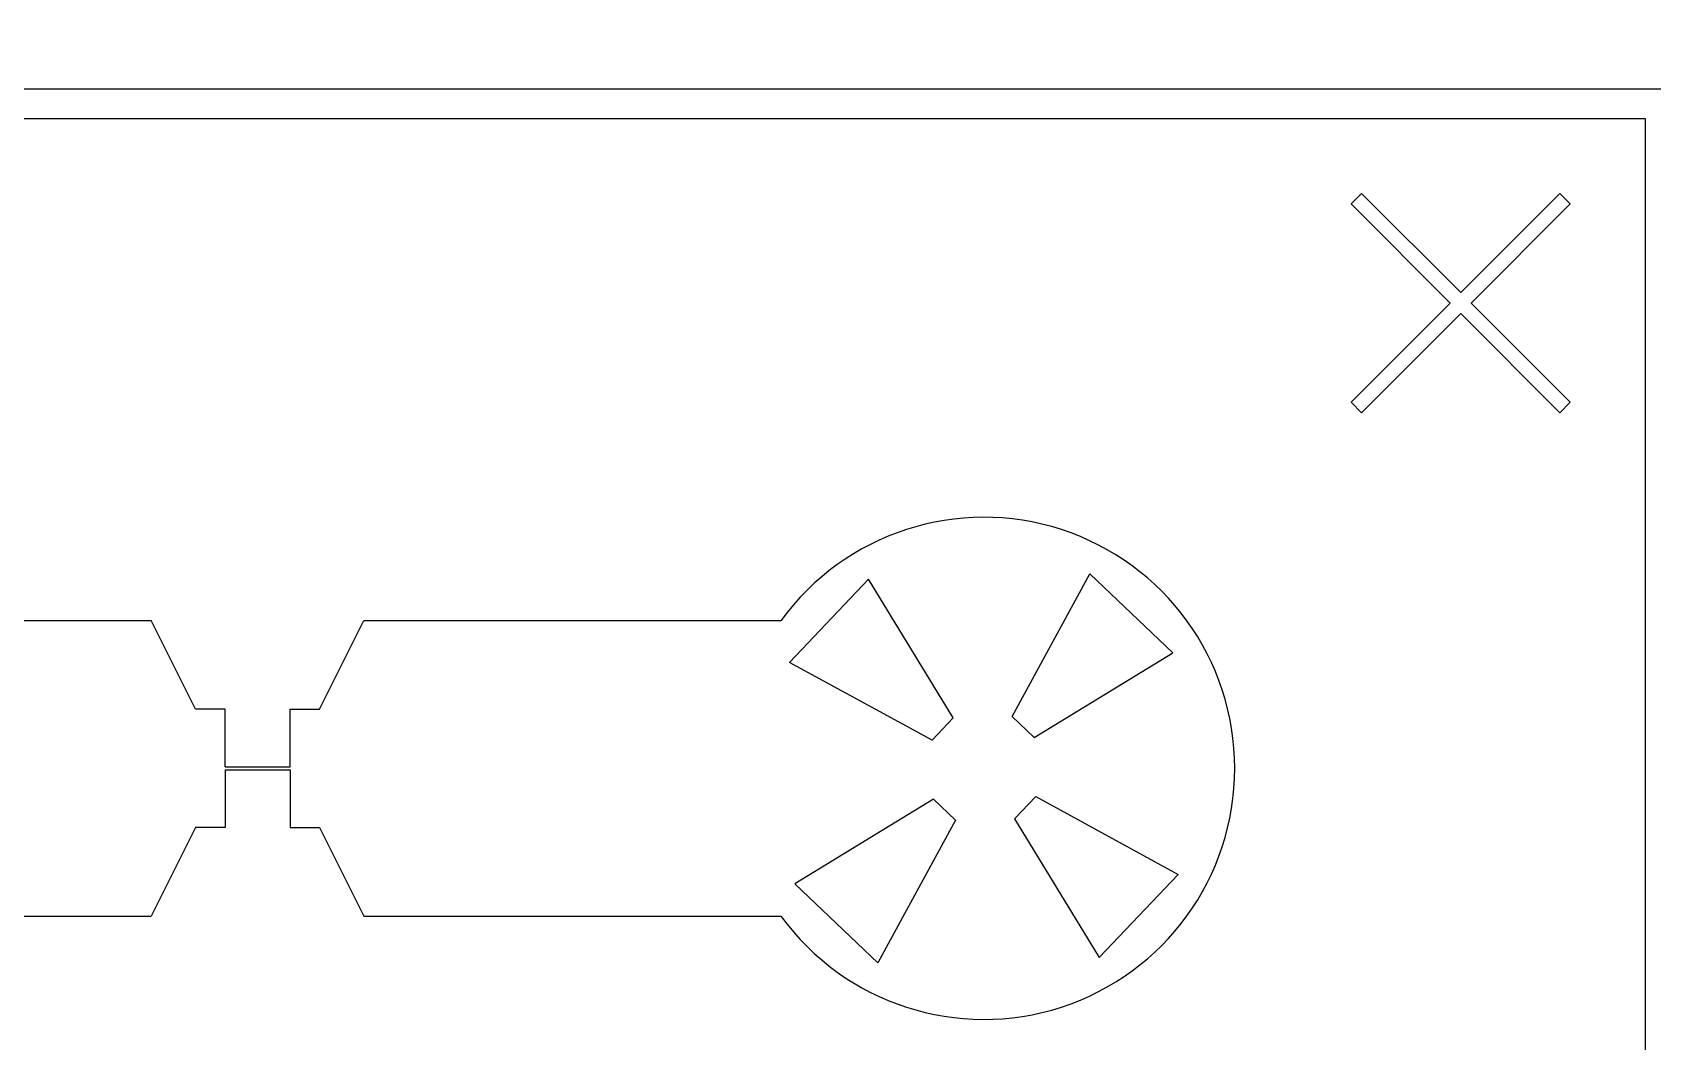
# Model space of a CAD drawing. Header units: inches. Extents: x -271009 to 5700, y -37000 to 38138.
# Drawn here: x -119430 to -113860, y 22660 to 26127 of the extents above; entities that cross this region are included whole.
import ezdxf

# ---------------------------------------------------------------- set-up
doc = ezdxf.new("R2010")
doc.units = ezdxf.units.IN
doc.header["$MEASUREMENT"] = 0

msp = doc.modelspace()

# ---------------------------------------------------------------- linework, layer by layer
for p, q in [((-136215.8, 25933.3), (-113784.2, 25933.3)), ((-114861, 25574.2), (-114896.9, 25538.3)), ((-114520.1, 25233.3), (-114861, 25574.2)), ((-114179.2, 25574.2), (-114520.1, 25233.3)), ((-114143.3, 25538.3), (-114179.2, 25574.2)), ((-114896.9, 25538.3), (-114556, 25197.4)), ((-114484.2, 25197.4), (-114143.3, 25538.3)), ((-114556, 25197.4), (-114896.9, 24856.5)), ((-114143.3, 24856.5), (-114484.2, 25197.4)), ((-114861, 24820.6), (-114520.1, 25161.5)), ((-114520.1, 25161.5), (-114179.2, 24820.6)), ((-114896.9, 24856.5), (-114861, 24820.6)), ((-114179.2, 24820.6), (-114143.3, 24856.5)), ((-116827.8, 23963), (-116556.2, 24248.4)), ((-116265.2, 23772), (-116556.2, 24248.4)), ((-116062.2, 23777), (-115795.1, 24267.2)), ((-115509.7, 23995.6), (-115795.1, 24267.2)), ((-121978, 24106.2), (-119021.6, 24106.2)), ((-118869.4, 23801.8), (-119021.6, 24106.2)), ((-118443.1, 23801.8), (-118290.8, 24106.2)), ((-118290.8, 24106.2), (-116857, 24106.2)), ((-116337.6, 23695.9), (-116827.8, 23963)), ((-115986.1, 23704.6), (-115509.7, 23995.6)), ((-118767.9, 23801.8), (-118869.4, 23801.8)), ((-118767.9, 23603.4), (-118767.9, 23801.8)), ((-118544.6, 23603.4), (-118544.6, 23801.8)), ((-118544.6, 23801.8), (-118443.1, 23801.8)), ((-116337.6, 23695.9), (-116265.2, 23772)), ((-115986.1, 23704.6), (-116062.2, 23777)), ((-118767.9, 23603.4), (-118544.6, 23603.4)), ((-118767.9, 23594.1), (-118544.6, 23594.1)), ((-118767.9, 23594.1), (-118767.9, 23395.8)), ((-118544.6, 23594.1), (-118544.6, 23395.8)), ((-116332.6, 23492.9), (-116809, 23201.9)), ((-116332.6, 23492.9), (-116256.5, 23420.5)), ((-115981.1, 23501.6), (-116053.5, 23425.5)), ((-115981.1, 23501.6), (-115490.9, 23234.5)), ((-118869.4, 23395.8), (-119021.6, 23091.2)), ((-118767.9, 23395.8), (-118869.4, 23395.8)), ((-118544.6, 23395.8), (-118443.1, 23395.8)), ((-118443.1, 23395.8), (-118290.8, 23091.2)), ((-116256.5, 23420.5), (-116523.6, 22930.3)), ((-116053.5, 23425.5), (-115762.5, 22949.1)), ((-115490.9, 23234.5), (-115762.5, 22949.1)), ((-116809, 23201.9), (-116523.6, 22930.3)), ((-121978, 23091.2), (-119021.6, 23091.2)), ((-118290.8, 23091.2), (-116857, 23091.2))]:
    msp.add_line(p, q)
msp.add_lwpolyline([(-137000, 35000, 6), (-113000, 35000)], format="xyb", close=True)
msp.add_lwpolyline([(-124949.2, 25831.8), (-113885.8, 25831.8), (-113885.8, 17305.8), (-124949.2, 17305.8)], close=True)
msp.add_arc((-116159.4, 23598.7), 862.7, 216.0319, 143.9681)

doc.saveas('drawing.dxf')
